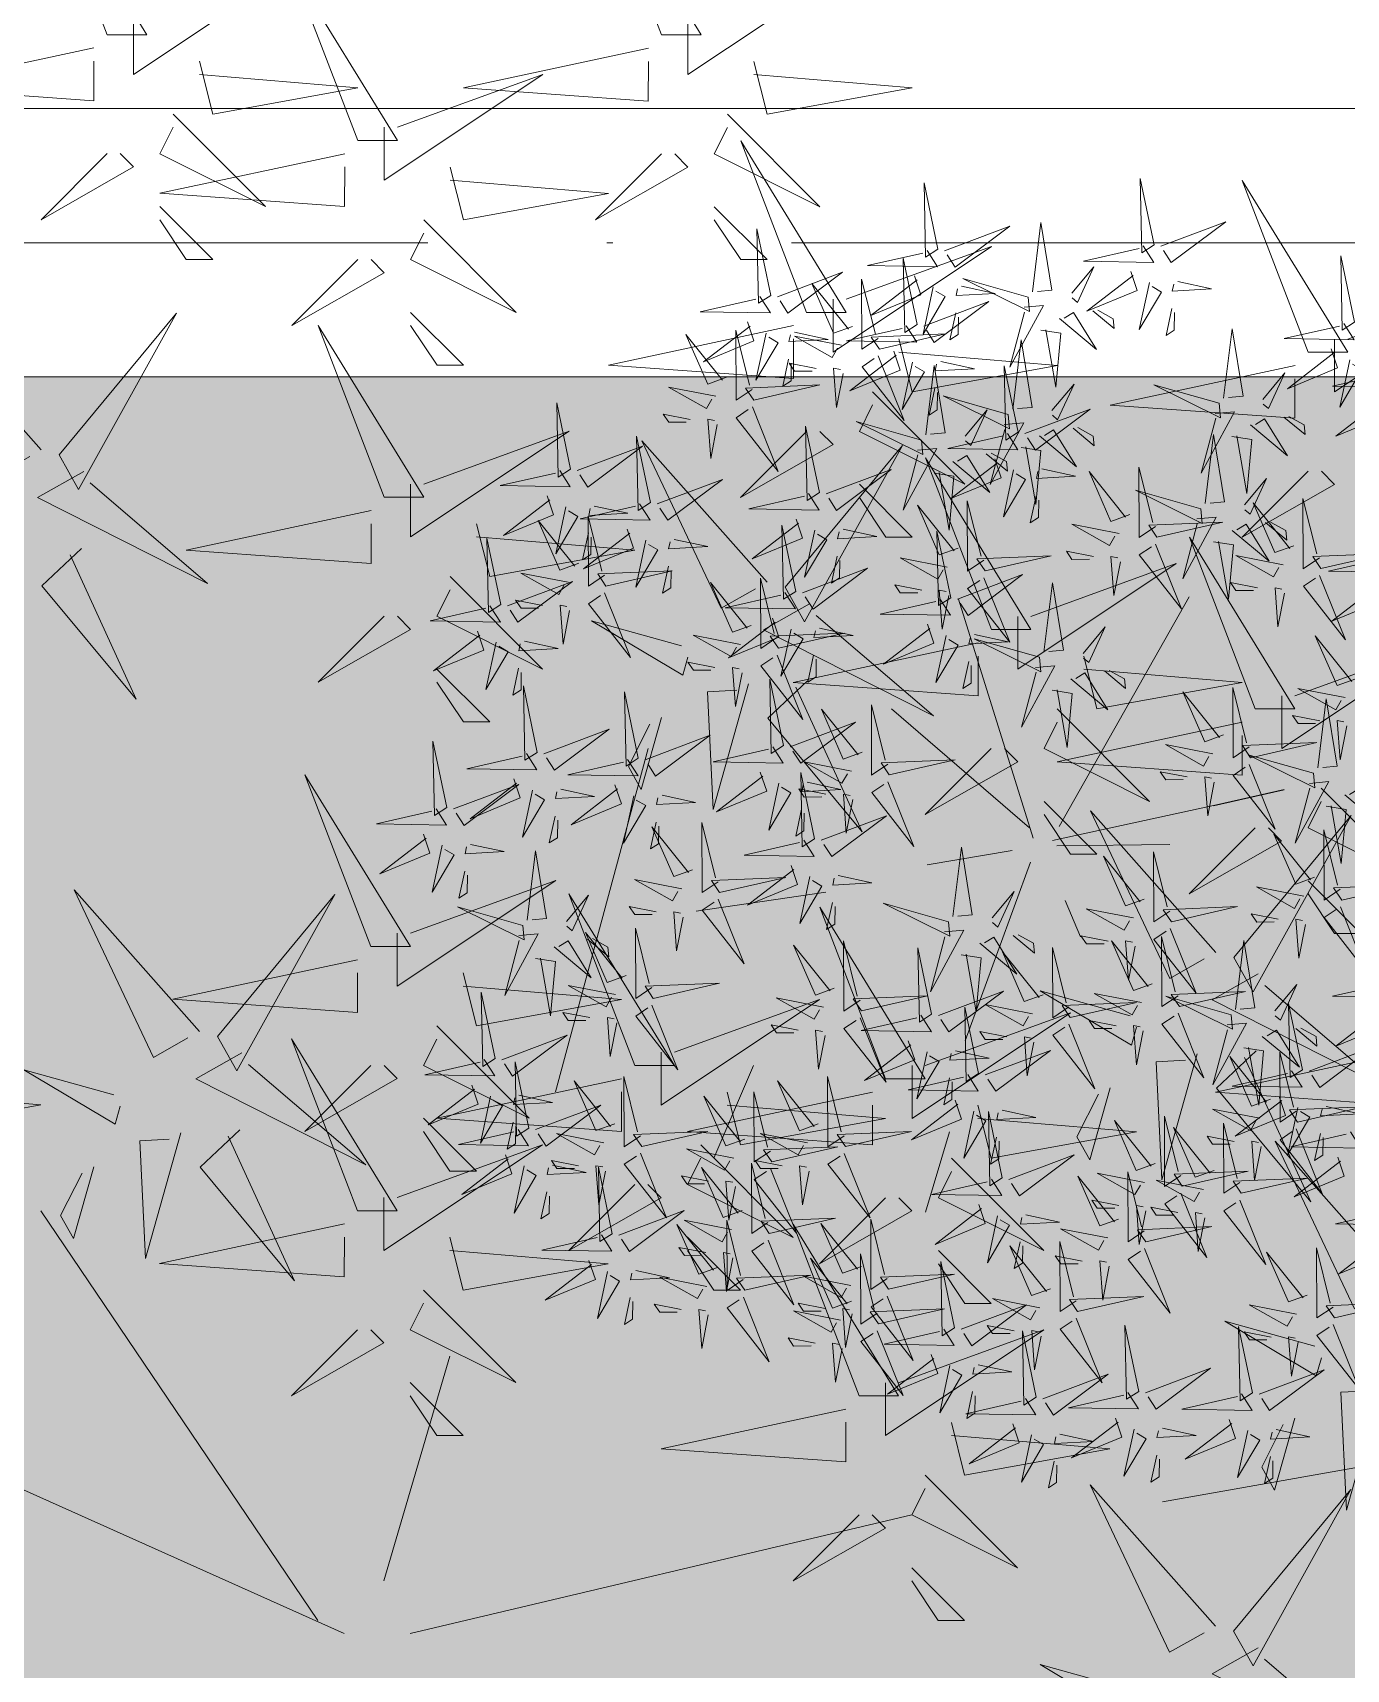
# Model space of a CAD drawing. Header units: millimetres. Extents: x 56222 to 120458, y -162468 to -121287.
# Drawn here: x 115777.86 to 115799.9, y -158120.82 to -158093.36 of the extents above; entities that cross this region are included whole.
import ezdxf

# ---------------------------------------------------------------- set-up
doc = ezdxf.new("R2010")
doc.units = ezdxf.units.MM
doc.header["$MEASUREMENT"] = 0
doc.linetypes.add('ACAD_ISO04W100', pattern=[30, 24, -3, 0, -3])
doc.layers.add('GARDEN', color=7, linetype='Continuous')
for name, color, linetype, lineweight in [('GROUND FLOOR', 7, 'Continuous', 9), ('L-shrub', 63, 'Continuous', 5), ('X_GARDEN ( HATCH )', 251, 'Continuous', 9)]:
    doc.layers.add(name, color=color, linetype=linetype, lineweight=lineweight)

# ---------------------------------------------------------------- blocks, each defined once
blk = doc.blocks.new('bamboo')
at = {"color": 32}
blk.add_line((390, 162.3), (546.4, 218.1), dxfattribs=at)
at = {"layer": 'L-shrub', "color": 32}
for p, q in [((43.5, 73), (278.2, 631.2)), ((-12.4, 39.5), (-247.1, 564.2)), ((-23.6, 61.9), (-370, 296.3)), ((32.3, 39.5), (390, 162.3)), ((43.5, 28.4), (300.5, 61.9)), ((-57.1, 6), (-247.1, -49.8)), ((-12.4, -16.3), (-113, -440.5)), ((77, -94.4), (121.7, -172.6)), ((-470.6, -139.1), (-761.2, -217.2)), ((-124.2, -652.6), (-157.7, -842.3))]:
    blk.add_line(p, q, dxfattribs=at)
at = {"layer": 'L-shrub'}
for points in [[(103.7, 1424.7), (54.4, 1572.3), (77.9, 1403.4), (103.7, 1424.7)], [(-387.8, 1356.5), (-437.1, 1504.1), (-413.6, 1335.2), (-387.8, 1356.5)], [(119.4, 1423.2), (261.4, 1496.7), (147.9, 1388.7), (126.6, 1414.5)], [(-372, 1355), (-230.1, 1428.5), (-343.6, 1320.5), (-364.9, 1346.4)], [(-160.7, 1284.9), (-160, 1444.8), (-116.9, 1294.1), (-149.7, 1287.2)], [(581.6, 1302), (532.2, 1449.6), (555.7, 1280.7), (581.6, 1302)], [(79.4, 1419.1), (107.8, 1384.6), (-52.4, 1368.4), (70.8, 1412)], [(-70.9, 1292.4), (-27.7, 1358.5), (-55.4, 1272.9), (-68.6, 1281.5)], [(57.7, 1357.7), (77.5, 1316.1), (-31.5, 1255.3), (64.8, 1349.1)], [(-412.1, 1350.9), (-383.7, 1316.4), (-543.9, 1300.2), (-420.7, 1343.8)], [(-415.1, 1179.2), (-464.4, 1326.8), (-440.9, 1157.9), (-415.1, 1179.2)], [(103.3, 1337.4), (92.8, 1227.4), (133.3, 1318.7), (110.4, 1328.8)], [(167.7, 1347.1), (246.3, 1339.5), (157.6, 1324.2), (159.1, 1340)], [(-740.7, 1205), (-598.8, 1278.5), (-712.2, 1170.5), (-733.6, 1196.4)], [(-433.8, 1289.5), (-414, 1248), (-523, 1187.1), (-426.7, 1280.9)], [(-323.8, 1278.9), (-245.2, 1271.3), (-333.9, 1256.1), (-332.4, 1271.8)], [(-169.3, 1271.7), (-323, 1296.4), (-162.4, 1238.9), (-169.3, 1271.7)], [(161.7, 1284.2), (155.7, 1221.3), (172.9, 1235.5), (168.8, 1275.6)], [(557.2, 1296.4), (585.7, 1261.9), (425.4, 1245.7), (548.6, 1289.3)], [(-561.9, 1157.8), (-603.1, 1137.1), (-666.2, 1244.8), (-570.4, 1150.5)], [(-500.1, 1137.3), (-534, 1108.2), (-553.5, 1268), (-507.4, 1145.8)], [(-399.4, 1177.7), (-257.4, 1251.3), (-370.9, 1143.2), (-392.2, 1169.1)], [(-388.2, 1269.3), (-398.7, 1159.2), (-358.2, 1250.5), (-381.1, 1260.6)], [(-175.7, 1247.6), (-131.9, 1256.8), (-191.9, 1107.3), (-173.4, 1236.6)], [(-92.2, 1230.9), (0.4, 1170.5), (-61.7, 1248.7), (-81.3, 1233.2)], [(-18, 1257.9), (35, 1223.4), (30.4, 1245.3), (-7, 1260.2)], [(303.5, 1094), (304.2, 1253.9), (347.3, 1103.2), (314.4, 1096.3)], [(-329.8, 1216), (-335.8, 1153.1), (-318.6, 1167.3), (-322.7, 1207.4)], [(535.5, 1235), (555.3, 1193.4), (446.4, 1132.5), (542.6, 1226.4)], [(581.2, 1214.7), (570.7, 1104.6), (611.1, 1195.9), (588.3, 1206.1)], [(-439.4, 1173.7), (-411, 1139.2), (-571.2, 1122.9), (-448, 1166.6)], [(-494, 1113.1), (-347.5, 1165.5), (-515.9, 1138.5), (-494, 1113.1)], [(-174.3, 1012.2), (-173.7, 1172.1), (-130.6, 1021.4), (-163.4, 1014.5)], [(-131.4, 1199.8), (-85.3, 1198.1), (-81.9, 1073.4), (-120.4, 1202.1)], [(393.3, 1101.5), (436.5, 1167.6), (408.8, 1082), (395.6, 1090.6)], [(680.1, 1200.9), (708.6, 1166.4), (548.3, 1150.2), (671.5, 1193.8)], [(-802.5, 1139.6), (-782.6, 1098), (-891.6, 1037.1), (-795.3, 1130.9)], [(-692.4, 1128.9), (-613.8, 1121.3), (-702.5, 1106.1), (-701, 1121.8)], [(658.4, 1139.6), (678.2, 1098), (569.2, 1037.1), (665.5, 1130.9)], [(-773.2, 987.3), (-807.1, 958.2), (-826.6, 1118), (-780.4, 995.8)], [(-756.8, 1119.3), (-767.3, 1009.2), (-726.8, 1100.5), (-749.7, 1110.6)], [(-581.3, 1111.7), (-691.5, 1120), (-599.4, 1081.4), (-589.8, 1104.4)], [(-461.1, 1112.3), (-441.3, 1070.7), (-550.3, 1009.8), (-454, 1103.7)], [(-495.2, 1097.3), (-418.8, 957), (-529.1, 1068.2), (-503.7, 1090.1)], [(-415.5, 1092), (-426, 981.9), (-385.5, 1073.2), (-408.4, 1083.4)], [(-365.5, 930.4), (-364.8, 1090.2), (-321.7, 939.6), (-354.5, 932.7)], [(-351.1, 1101.6), (-272.5, 1094), (-361.2, 1078.8), (-359.7, 1094.5)], [(-155.7, 961.1), (-205, 1108.7), (-181.5, 939.8), (-155.7, 961.1)], [(294.9, 1080.8), (141.2, 1105.5), (301.8, 1048), (294.9, 1080.8)], [(-698.4, 1066), (-704.4, 1003.1), (-687.2, 1017.3), (-691.3, 1057.4)], [(-633.3, 1052.3), (-696.3, 1057), (-681.8, 1040.1), (-641.8, 1045)], [(-570.3, 1047.5), (-576.3, 968.8), (-593.4, 1057.2), (-577.6, 1056)], [(-84.5, 1019.7), (-41.3, 1085.8), (-69, 1000.1), (-82.2, 1008.8)], [(288.5, 1056.7), (332.3, 1065.9), (272.3, 916.4), (290.8, 1045.7)], [(372, 1040), (464.6, 979.6), (402.5, 1057.8), (382.9, 1042.3)], [(446.2, 1067), (499.2, 1032.5), (494.6, 1054.4), (457.2, 1069.3)], [(-357.1, 1038.7), (-363.1, 975.8), (-345.9, 990), (-350, 1030.1)], [(-183, 999), (-336.7, 1023.7), (-176.1, 966.2), (-183, 999)], [(-140, 959.5), (2, 1033.1), (-111.5, 925), (-132.8, 950.9)], [(-275.7, 937.9), (-232.5, 1004), (-260.1, 918.3), (-273.4, 927)], [(-189.3, 974.8), (-145.6, 984), (-205.5, 834.6), (-187, 963.9)], [(-31.6, 985.2), (21.3, 950.7), (16.7, 972.5), (-20.7, 987.5)], [(289.9, 848.6), (290.5, 1008.4), (333.6, 857.8), (300.8, 850.9)], [(332.8, 1008.9), (378.9, 1007.2), (382.3, 882.5), (343.8, 1011.2)], [(-854.3, 961.7), (-964.6, 970), (-872.5, 931.4), (-862.8, 954.4)], [(-768.3, 947.3), (-691.9, 807), (-802.2, 918.2), (-776.8, 940.1)], [(-374.1, 917.2), (-527.8, 941.9), (-367.2, 884.4), (-374.1, 917.2)], [(-180, 955.5), (-151.6, 921), (-311.8, 904.8), (-188.6, 948.4)], [(-105.9, 958.2), (-13.2, 897.8), (-75.4, 976), (-94.9, 960.5)], [(-843.4, 897.5), (-849.4, 818.8), (-866.4, 907.2), (-850.7, 906)], [(-592.6, 770.2), (-641.9, 917.8), (-618.4, 748.9), (-592.6, 770.2)], [(-380.5, 893), (-336.7, 902.2), (-396.6, 752.7), (-378.2, 882.1)], [(-222.7, 903.4), (-169.8, 868.9), (-174.4, 890.7), (-211.8, 905.7)], [(-145, 927.1), (-99, 925.4), (-95.6, 800.6), (-134.1, 929.4)], [(182.5, 782.8), (148.6, 753.6), (129.1, 913.5), (175.2, 791.2)], [(379.6, 856.1), (422.9, 922.2), (395.2, 836.5), (381.9, 845.1)], [(-297, 876.4), (-204.4, 816), (-266.5, 894.2), (-286.1, 878.7)], [(-201.7, 894.1), (-181.9, 852.5), (-290.9, 791.6), (-194.6, 885.5)], [(-156.1, 873.8), (-166.6, 763.7), (-126.1, 855), (-149, 865.2)], [(-91.7, 883.5), (-13.1, 875.8), (-101.8, 860.6), (-100.3, 876.4)], [(120.7, 803.3), (79.5, 782.6), (16.5, 890.3), (112.2, 796)], [(564.8, 755.5), (530.9, 726.4), (511.4, 886.2), (557.5, 764)], [(-576.8, 768.6), (-434.9, 842.2), (-548.4, 734.1), (-569.7, 760)], [(-336.2, 845.3), (-290.1, 843.6), (-286.7, 718.8), (-325.2, 847.6)], [(281.2, 835.4), (127.5, 860.1), (288.1, 802.6), (281.2, 835.4)], [(503, 776), (461.8, 755.3), (398.7, 863), (494.5, 768.7)], [(-199.8, 660.1), (-233.7, 630.9), (-253.2, 790.8), (-207, 668.5)], [(-97.7, 820.6), (-103.7, 757.7), (-86.5, 771.9), (-90.6, 811.9)], [(188.6, 758.6), (335.2, 810.9), (166.8, 784), (188.6, 758.6)], [(274.9, 811.2), (318.6, 820.4), (258.7, 670.9), (277.2, 800.3)], [(358.3, 794.5), (451, 734.2), (388.8, 812.4), (369.3, 796.8)], [(432.6, 821.6), (485.5, 787.1), (480.9, 808.9), (443.5, 823.9)], [(-959.1, 700.5), (-817.2, 774), (-930.7, 666), (-952, 691.8)], [(-616.9, 764.6), (-588.5, 730.1), (-748.7, 713.9), (-625.5, 757.5)], [(-261.6, 680.5), (-302.7, 659.9), (-365.8, 767.6), (-270, 673.2)], [(101.4, 757.2), (-8.9, 765.5), (83.2, 726.9), (92.9, 749.9)], [(319.2, 763.5), (365.2, 761.8), (368.6, 637), (330.1, 765.8)], [(570.9, 731.3), (717.4, 783.7), (549, 756.7), (570.9, 731.3)], [(721.1, 778.2), (749.5, 743.7), (589.3, 727.5), (712.5, 771.1)], [(187.4, 742.8), (263.8, 602.4), (153.5, 713.7), (178.9, 735.5)], [(483.6, 729.9), (373.4, 738.2), (465.5, 699.6), (475.2, 722.6)], [(569.7, 715.5), (646.1, 575.2), (535.8, 686.4), (561.2, 708.3)], [(699.3, 716.8), (719.2, 675.2), (610.2, 614.4), (706.4, 708.2)], [(-638.6, 703.2), (-618.8, 661.6), (-727.8, 600.7), (-631.5, 694.6)], [(-593, 682.9), (-603.5, 572.8), (-563, 664.1), (-585.9, 674.3)], [(-528.6, 692.6), (-450, 684.9), (-538.7, 669.7), (-537.2, 685.5)], [(-264.9, 565.6), (-314.3, 713.2), (-290.7, 544.3), (-264.9, 565.6)], [(-193.7, 635.8), (-47.1, 688.2), (-215.5, 661.2), (-193.7, 635.8)], [(49.3, 697.7), (-13.7, 702.5), (0.8, 685.5), (40.8, 690.4)], [(112.3, 693), (106.3, 614.2), (89.3, 702.6), (105, 701.5)], [(-280.9, 634.5), (-391.2, 642.7), (-299.1, 604.1), (-289.4, 627.2)], [(431.6, 670.5), (368.6, 675.2), (383.1, 658.2), (423.1, 663.2)], [(494.6, 665.7), (488.6, 587), (471.6, 675.4), (487.3, 674.2)], [(-910.8, 624.4), (-832.2, 616.8), (-921, 601.5), (-919.5, 617.3)], [(-534.6, 629.7), (-540.6, 566.8), (-523.4, 581), (-527.5, 621)], [(-249.2, 564.1), (-107.3, 637.7), (-220.7, 529.6), (-242.1, 555.5)], [(-194.9, 620.1), (-118.4, 479.7), (-228.8, 591), (-203.4, 612.8)], [(-37.8, 466.8), (-37.2, 626.6), (5.9, 476), (-26.9, 469.1)], [(-333, 575), (-396, 579.7), (-381.4, 562.8), (-341.5, 567.7)], [(-270, 570.3), (-276, 491.5), (-293, 579.9), (-277.2, 578.7)], [(680.5, 489.6), (639.3, 469), (576.2, 576.7), (672, 482.3)], [(-712.1, 448.7), (-753.3, 428.1), (-816.4, 535.7), (-720.6, 441.4)], [(-289.2, 560), (-260.8, 525.6), (-421, 509.3), (-297.8, 552.9)], [(52, 474.3), (95.2, 540.4), (67.5, 454.7), (54.3, 463.3)], [(-200.9, 488), (-122.3, 480.4), (-211, 465.2), (-209.5, 480.9)], [(-46.5, 453.6), (-200.1, 478.3), (-39.6, 420.8), (-46.5, 453.6)], [(661.1, 443.6), (550.9, 451.8), (643, 413.2), (652.6, 436.3)], [(-206.9, 425.1), (-212.9, 362.2), (-195.7, 376.4), (-199.8, 416.5)], [(-52.8, 429.4), (-9, 438.6), (-69, 289.1), (-50.5, 418.5)], [(30.7, 412.7), (123.3, 352.4), (61.2, 430.6), (41.6, 415)], [(104.9, 439.8), (157.9, 405.3), (153.3, 427.1), (115.9, 442.1)], [(455.6, 305.5), (421.7, 276.4), (402.2, 436.3), (448.3, 314)], [(617.5, 275.9), (618.2, 435.7), (661.3, 285.1), (628.5, 278.2)], [(-731.5, 402.7), (-841.7, 410.9), (-749.6, 372.3), (-739.9, 395.4)], [(-8.5, 381.7), (37.5, 380), (40.9, 255.2), (2.4, 384)], [(393.8, 326), (352.6, 305.3), (289.5, 413), (385.3, 318.7)], [(609.1, 384.1), (546.1, 388.8), (560.6, 371.9), (600.6, 376.8)], [(672.1, 379.4), (666.1, 300.6), (649, 389), (664.8, 387.8)], [(-783.5, 343.2), (-846.5, 347.9), (-832, 331), (-792, 335.9)], [(-720.5, 338.5), (-726.5, 259.7), (-743.5, 348.1), (-727.8, 346.9)], [(-606.2, 183.8), (-655.6, 331.4), (-632, 162.5), (-606.2, 183.8)], [(461.7, 281.3), (608.2, 333.7), (439.8, 306.7), (461.7, 281.3)], [(-425.4, 189.6), (-466.6, 169), (-529.7, 276.7), (-433.9, 182.4)], [(-363.6, 169.2), (-397.5, 140), (-417, 299.9), (-370.9, 177.6)], [(374.4, 279.9), (264.1, 288.2), (356.3, 249.6), (365.9, 272.6)], [(460.4, 265.6), (536.9, 125.2), (426.5, 236.4), (452, 258.3)], [(608.9, 262.7), (455.2, 287.4), (615.8, 229.9), (608.9, 262.7)], [(-590.5, 182.3), (-448.6, 255.9), (-562, 147.8), (-583.4, 173.7)], [(602.5, 238.5), (646.3, 247.7), (586.3, 98.2), (604.8, 227.6)], [(686, 221.8), (778.6, 161.5), (716.5, 239.7), (696.9, 224.1)], [(-357.5, 145), (-210.9, 197.3), (-379.3, 170.3), (-357.5, 145)], [(322.4, 220.5), (259.3, 225.2), (273.9, 208.3), (313.9, 213.2)], [(385.4, 215.7), (379.4, 137), (362.3, 225.4), (378.1, 224.2)], [(646.8, 190.8), (692.9, 189.1), (696.3, 64.3), (657.8, 193.1)], [(-630.5, 178.2), (-602.1, 143.7), (-762.3, 127.5), (-639.2, 171.1)], [(-444.7, 143.6), (-555, 151.8), (-462.9, 113.3), (-453.2, 136.3)], [(-510.6, -20.7), (-560, 126.9), (-536.5, -42), (-510.6, -20.7)], [(639.5, 26), (598.3, 5.3), (535.3, 113), (631, 18.7)], [(701.3, 5.5), (667.4, -23.6), (647.9, 136.3), (694, 14)], [(-606.6, 96.6), (-617.1, -13.5), (-576.7, 77.8), (-599.5, 88)], [(-496.8, 84.1), (-559.8, 88.8), (-545.3, 71.9), (-505.3, 76.8)], [(-542.2, 106.2), (-463.6, 98.6), (-552.3, 83.4), (-550.8, 99.1)], [(-548.2, 43.3), (-554.2, -19.6), (-537, -5.4), (-541.1, 34.7)], [(-494.9, -22.2), (-353, 51.3), (-466.5, -56.7), (-487.8, -30.9)], [(319, -89.9), (285.1, -119.1), (265.6, 40.8), (311.8, -81.4)], [(257.2, -69.4), (216.1, -90.1), (153, 17.6), (248.8, -76.7)], [(707.4, -18.7), (854, 33.7), (685.6, 6.7), (707.4, -18.7)], [(-535, -26.3), (-506.5, -60.8), (-666.8, -77), (-543.6, -33.4)], [(-174.3, -160.5), (-173.7, -0.6), (-130.6, -151.3), (-163.4, -158.2)], [(620.2, -20.1), (509.9, -11.8), (602, -50.4), (611.7, -27.3)], [(706.2, -34.4), (782.6, -174.8), (672.3, -63.6), (697.7, -41.7)], [(325.1, -114.1), (471.7, -61.8), (303.3, -88.7), (325.1, -114.1)], [(568.1, -79.5), (505.1, -74.8), (519.6, -91.7), (559.6, -86.8)], [(631.1, -84.2), (625.1, -163), (608.1, -74.6), (623.8, -75.8)], [(-556.7, -87.7), (-536.9, -129.3), (-645.8, -190.1), (-549.6, -96.3)], [(-511, -108), (-521.6, -218), (-481.1, -126.7), (-503.9, -116.6)], [(-446.7, -98.3), (-368, -105.9), (-456.8, -121.2), (-455.3, -105.4)], [(-84.5, -153), (-41.3, -86.9), (-69, -172.5), (-82.2, -163.9)], [(237.9, -115.5), (127.6, -107.2), (219.7, -145.8), (229.4, -122.8)], [(-712.5, -168.7), (-565.9, -116.3), (-734.3, -143.3), (-712.5, -168.7)], [(323.9, -129.9), (400.4, -270.3), (290, -159), (315.4, -137.2)], [(360, -280.8), (326.1, -310), (306.6, -150.1), (352.7, -272.3)], [(494.6, -296.8), (495.3, -137), (538.4, -287.6), (505.6, -294.5)], [(-452.7, -161.2), (-458.7, -224.1), (-441.4, -209.9), (-445.5, -169.8)], [(-31.6, -187.5), (21.3, -222), (16.7, -200.1), (-20.7, -185.2)], [(185.8, -175), (122.8, -170.2), (137.4, -187.2), (177.4, -182.3)], [(298.2, -260.3), (257, -281), (193.9, -173.3), (289.7, -267.6)], [(248.8, -179.7), (242.8, -258.4), (225.8, -170), (241.6, -171.2)], [(-189.3, -197.8), (-145.6, -188.6), (-205.5, -338.1), (-187, -208.8)], [(-105.9, -214.5), (-13.2, -274.9), (-75.4, -196.7), (-94.9, -212.2)], [(114.3, -335.4), (80.4, -364.5), (60.9, -204.6), (107, -326.9)], [(584.4, -289.3), (627.6, -223.2), (600, -308.9), (586.7, -300.3)], [(843.9, -189.9), (872.4, -224.4), (712.1, -240.6), (835.3, -197)], [(-363.6, -376.3), (-397.5, -405.4), (-417, -245.5), (-370.9, -367.8)], [(-196.6, -388.9), (-246, -241.3), (-222.5, -410.2), (-196.6, -388.9)], [(-145, -245.6), (-99, -247.3), (-95.6, -372), (-134.1, -243.3)], [(52.5, -314.9), (11.3, -335.6), (-51.8, -227.9), (44, -322.2)], [(366.1, -305), (512.7, -252.7), (344.3, -279.6), (366.1, -305)], [(822.2, -251.3), (842, -292.9), (733.1, -353.8), (829.3, -259.9)], [(-425.4, -355.8), (-466.6, -376.5), (-529.7, -268.8), (-433.9, -363.1)], [(278.8, -306.4), (168.6, -298.1), (260.7, -336.7), (270.4, -313.7)], [(486, -310), (332.3, -285.3), (492.9, -342.8), (486, -310)], [(663.5, -416.2), (614.1, -268.5), (637.6, -437.5), (663.5, -416.2)], [(-180.9, -390.4), (-39, -316.9), (-152.5, -424.9), (-173.8, -399)], [(120.3, -359.6), (266.9, -307.2), (98.5, -334.2), (120.3, -359.6)], [(479.7, -334.2), (523.4, -325), (463.5, -474.5), (482, -345.1)], [(563.1, -350.9), (655.8, -411.2), (593.6, -333), (574, -348.6)], [(637.4, -323.8), (690.3, -358.3), (685.7, -336.5), (648.3, -321.5)], [(-357.5, -400.5), (-210.9, -348.1), (-379.3, -375.1), (-357.5, -400.5)], [(-73.8, -511.6), (-123.1, -364), (-99.6, -532.9), (-73.8, -511.6)], [(33.1, -361), (-77.2, -352.7), (14.9, -391.3), (24.6, -368.2)], [(119.1, -375.3), (195.6, -515.7), (85.2, -404.5), (110.7, -382.6)], [(226.8, -365.9), (163.8, -361.1), (178.3, -378.1), (218.3, -373.2)], [(679.2, -417.7), (821.1, -344.1), (707.7, -452.2), (686.3, -426.3)], [(-444.7, -401.9), (-555, -393.6), (-462.9, -432.2), (-453.2, -409.1)], [(-221, -394.5), (-192.5, -429), (-352.8, -445.2), (-229.6, -401.6)], [(598.6, -492.1), (557.4, -512.8), (494.3, -405.1), (590.1, -499.4)], [(524, -381.9), (570, -383.6), (573.4, -508.4), (534.9, -379.6)], [(660.4, -512.6), (626.5, -541.8), (607, -381.9), (653.1, -504.2)], [(-19, -420.4), (-82, -415.7), (-67.4, -432.6), (-27.4, -427.7)], [(-58, -513.1), (83.9, -439.6), (-29.6, -547.6), (-50.9, -521.7)], [(44, -425.1), (38, -503.9), (21, -415.5), (36.8, -416.7)], [(639.2, -421.7), (667.6, -456.2), (507.4, -472.5), (630.5, -428.8)], [(-132.6, -466.5), (-54, -474.1), (-142.8, -489.3), (-141.3, -473.6)], [(617.4, -483.1), (637.2, -524.7), (528.3, -585.6), (624.5, -491.7)], [(666.4, -536.8), (813, -484.5), (644.6, -511.4), (666.4, -536.8)], [(663.1, -503.4), (652.6, -613.5), (693, -522.2), (670.2, -512)], [(727.5, -493.8), (806.1, -501.4), (717.4, -516.6), (718.9, -500.9)], [(-138.6, -529.4), (-144.7, -592.3), (-127.4, -578.1), (-131.5, -538)], [(414.6, -689.9), (380.7, -719), (361.2, -559.2), (407.3, -681.4)], [(579.2, -538.2), (468.9, -529.9), (561.1, -568.5), (570.7, -545.5)], [(551.1, -689.9), (517.2, -719), (497.7, -559.2), (543.9, -681.4)], [(665.2, -552.6), (741.7, -693), (631.3, -581.7), (656.8, -559.9)], [(789.3, -544.5), (817.8, -578.9), (657.5, -595.2), (780.7, -551.6)], [(721.5, -556.7), (715.5, -619.6), (732.7, -605.4), (728.6, -565.3)], [(-74.2, -598.9), (-84.7, -708.9), (-44.2, -617.6), (-67, -607.5)], [(-9.8, -589.2), (68.8, -596.8), (-19.9, -612), (-18.4, -596.3)], [(352.8, -669.4), (311.6, -690.1), (248.5, -582.4), (344.3, -676.7)], [(527.1, -597.7), (464.1, -593), (478.7, -609.9), (518.7, -605)], [(590.2, -602.4), (584.1, -681.2), (567.1, -592.8), (582.9, -593.9)], [(767.6, -605.8), (787.4, -647.4), (678.5, -708.3), (774.7, -614.5)], [(-15.8, -652.1), (-21.8, -715), (-4.6, -700.8), (-8.7, -660.7)], [(420.7, -714.1), (567.3, -661.7), (398.9, -688.7), (420.7, -714.1)], [(557.2, -714.1), (703.8, -661.7), (535.4, -688.7), (557.2, -714.1)], [(333.5, -715.5), (223.2, -707.2), (315.3, -745.8), (325, -722.8)], [(346.4, -826.2), (312.4, -855.4), (293, -695.5), (339.1, -817.8)], [(470, -715.5), (359.7, -707.2), (451.8, -745.8), (461.5, -722.8)], [(912.2, -708.1), (940.6, -742.6), (780.4, -758.8), (903.6, -715.2)], [(284.5, -805.8), (243.4, -826.4), (180.3, -718.7), (276.1, -813.1)], [(419.5, -729.9), (495.9, -870.2), (385.6, -759), (411, -737.1)], [(556, -729.9), (632.4, -870.2), (522.1, -759), (547.5, -737.1)], [(281.4, -774.9), (218.4, -770.2), (232.9, -787.1), (272.9, -782.2)], [(344.4, -779.7), (338.4, -858.4), (321.4, -770), (337.1, -771.2)], [(417.9, -774.9), (354.9, -770.2), (369.5, -787.1), (409.4, -782.2)], [(480.9, -779.7), (474.9, -858.4), (457.9, -770), (473.7, -771.2)], [(890.5, -769.5), (910.3, -811.1), (801.3, -871.9), (897.6, -778.1)], [(352.4, -850.5), (499, -798.1), (330.6, -825.1), (352.4, -850.5)]]:
    blk.add_lwpolyline(points, dxfattribs=at)
at = {"layer": 'L-shrub', "color": 78}
for points in [[(-756.4, 1206.5), (-805.8, 1354.1), (-782.2, 1185.2), (-756.4, 1206.5)], [(-780.7, 1200.9), (-752.3, 1166.4), (-912.5, 1150.2), (-789.3, 1193.8)], [(-835, 1007.8), (-876.2, 987.1), (-939.2, 1094.8), (-843.4, 1000.5)], [(-767.1, 963.1), (-620.5, 1015.5), (-788.9, 988.5), (-767.1, 963.1)], [(-1166, 756.5), (-1215.3, 904.1), (-1191.8, 735.2), (-1166, 756.5)], [(-906.4, 902.3), (-969.4, 907), (-954.8, 890.1), (-914.9, 895)], [(-1150.2, 755), (-1008.3, 828.6), (-1121.8, 720.5), (-1143.1, 746.4)], [(-974.8, 702), (-1024.2, 849.6), (-1000.7, 680.7), (-974.8, 702)], [(-1190.3, 750.9), (-1161.9, 716.5), (-1322.1, 700.2), (-1198.9, 743.8)], [(-1212, 689.6), (-1192.2, 648), (-1301.2, 587.1), (-1204.9, 680.9)], [(-999.2, 696.4), (-970.7, 661.9), (-1131, 645.7), (-1007.8, 689.3)], [(-1102, 678.9), (-1023.4, 671.3), (-1112.1, 656.1), (-1110.6, 671.8)], [(-619.9, 538.4), (-669.2, 686), (-645.7, 517), (-619.9, 538.4)], [(-1166.4, 669.3), (-1176.9, 559.2), (-1136.4, 650.5), (-1159.3, 660.7)], [(-1059.9, 523.7), (-1093.8, 494.6), (-1113.3, 654.4), (-1067.1, 532.2)], [(-1121.7, 544.2), (-1162.9, 523.5), (-1225.9, 631.2), (-1130.2, 536.9)], [(-1108, 616), (-1114, 553.1), (-1096.8, 567.3), (-1100.9, 607.4)], [(-1020.9, 635), (-1001.1, 593.4), (-1110, 532.6), (-1013.8, 626.4)], [(-975.2, 614.7), (-985.8, 504.7), (-945.3, 596), (-968.1, 606.1)], [(-604.1, 536.8), (-462.2, 610.4), (-575.7, 502.3), (-597, 528.2)], [(-1288.8, 429.3), (-1338.2, 576.9), (-1314.7, 408), (-1288.8, 429.3)], [(-1053.8, 499.5), (-907.2, 551.9), (-1075.6, 524.9), (-1053.8, 499.5)], [(-916.9, 561.5), (-922.9, 498.6), (-905.6, 512.8), (-909.7, 552.9)], [(-644.2, 532.8), (-615.8, 498.3), (-776, 482), (-652.8, 525.7)], [(-650.3, 428.2), (-684.2, 399.1), (-703.7, 559), (-657.6, 436.7)], [(-1273.1, 427.7), (-1131.2, 501.3), (-1244.7, 393.3), (-1266, 419.1)], [(-1141, 498.1), (-1251.3, 506.4), (-1159.2, 467.8), (-1149.5, 490.8)], [(-311, 498.7), (-291.1, 457.1), (-400.1, 396.2), (-303.9, 490)], [(-1055, 483.7), (-978.6, 343.4), (-1088.9, 454.6), (-1063.5, 476.4)], [(-665.9, 471.4), (-646.1, 429.8), (-755.1, 368.9), (-658.8, 462.8)], [(-644.2, 404), (-497.6, 456.4), (-666, 429.4), (-644.2, 404)], [(-620.3, 451.1), (-630.8, 341), (-590.3, 432.3), (-613.2, 442.5)], [(-555.9, 460.7), (-477.3, 453.1), (-566, 437.9), (-564.5, 453.6)], [(-265.3, 478.4), (-275.8, 368.3), (-235.4, 459.6), (-258.2, 469.8)], [(-1313.2, 423.7), (-1284.7, 389.2), (-1445, 373), (-1321.8, 416.6)], [(-1193.1, 438.6), (-1256.1, 443.4), (-1241.5, 426.4), (-1201.6, 431.4)], [(-1130.1, 433.9), (-1136.1, 355.2), (-1153.1, 443.6), (-1137.4, 442.4)], [(-645.4, 388.3), (-569, 247.9), (-679.3, 359.1), (-653.9, 381)], [(-561.9, 397.8), (-567.9, 334.9), (-550.7, 349.1), (-554.8, 389.2)], [(-1334.9, 362.3), (-1315.1, 320.7), (-1424, 259.8), (-1327.8, 353.7)], [(-1289.2, 342), (-1299.8, 231.9), (-1259.3, 323.3), (-1282.1, 333.4)], [(-1224.9, 351.7), (-1146.2, 344), (-1235, 328.8), (-1233.5, 344.6)], [(-1230.9, 288.8), (-1236.9, 225.9), (-1219.6, 240.1), (-1223.8, 280.1)], [(-933.9, 115.6), (-983.2, 263.3), (-959.7, 94.3), (-933.9, 115.6)], [(-1166, 102), (-1215.3, 249.6), (-1191.8, 80.7), (-1166, 102)], [(-1150.2, 100.5), (-1008.3, 174), (-1121.8, 66), (-1143.1, 91.9)], [(-918.2, 114.1), (-776.2, 187.7), (-889.7, 79.6), (-911, 105.5)], [(-652.3, 116.9), (-632.5, 75.3), (-741.4, 14.4), (-645.2, 108.2)], [(-358.7, 129.2), (-282.3, -11.2), (-392.6, 100.1), (-367.2, 121.9)], [(-1357.1, -48), (-1406.5, 99.6), (-1382.9, -69.3), (-1357.1, -48)], [(-1190.3, 96.4), (-1161.9, 61.9), (-1322.1, 45.7), (-1198.9, 89.3)], [(-958.2, 110.1), (-929.8, 75.6), (-1090, 59.3), (-966.8, 103)], [(-433.8, 79.4), (-439.8, 0.6), (-456.8, 89), (-441.1, 87.9)], [(-979.9, 48.7), (-960.1, 7.1), (-1069.1, -53.8), (-972.8, 40.1)], [(-869.9, 38), (-791.3, 30.4), (-880, 15.2), (-878.5, 30.9)], [(-1341.4, -49.5), (-1199.5, 24), (-1312.9, -84), (-1334.3, -58.1)], [(-1212, 35.1), (-1192.2, -6.5), (-1301.2, -67.4), (-1204.9, 26.4)], [(-1166.4, 14.8), (-1176.9, -95.3), (-1136.4, -4), (-1159.3, 6.1)], [(-1102, 24.4), (-1023.4, 16.8), (-1112.1, 1.6), (-1110.6, 17.3)], [(-934.3, 28.4), (-944.8, -81.7), (-904.3, 9.6), (-927.2, 19.8)], [(-780.4, -124), (-821.5, -144.7), (-884.6, -37), (-788.8, -131.3)], [(-875.9, -24.9), (-881.9, -87.8), (-864.7, -73.6), (-868.8, -33.5)], [(-718.6, -144.5), (-752.5, -173.6), (-772, -13.7), (-725.8, -136)], [(-1381.4, -53.6), (-1353, -88.1), (-1513.2, -104.3), (-1390.1, -60.7)], [(-1108, -38.5), (-1114, -101.4), (-1096.8, -87.2), (-1100.9, -47.1)], [(-1403.2, -114.9), (-1383.3, -156.5), (-1492.3, -217.4), (-1396.1, -123.6)], [(-1357.5, -135.2), (-1368, -245.3), (-1327.6, -154), (-1350.4, -143.9)], [(-1293.1, -125.6), (-1214.5, -133.2), (-1303.2, -148.4), (-1301.7, -132.7)], [(-1143.7, -283.2), (-1143, -123.3), (-1099.9, -274), (-1132.7, -280.9)], [(-183, -173.7), (-336.7, -149), (-176.1, -206.5), (-183, -173.7)], [(-799.7, -170.1), (-910, -161.8), (-817.9, -200.4), (-808.2, -177.3)], [(-713.7, -184.4), (-637.3, -324.8), (-747.6, -213.6), (-722.2, -191.7)], [(-1299.1, -188.5), (-1305.1, -251.4), (-1287.9, -237.2), (-1292, -197.1)], [(-1053.9, -275.7), (-1010.7, -209.6), (-1038.4, -295.3), (-1051.6, -286.6)], [(-851.8, -229.5), (-914.8, -224.8), (-900.2, -241.7), (-860.3, -236.8)], [(-788.8, -234.2), (-794.8, -313), (-811.8, -224.6), (-796, -225.8)], [(-1152.3, -296.4), (-1306, -271.7), (-1145.4, -329.2), (-1152.3, -296.4)], [(-903.2, -383.1), (-944.4, -403.7), (-1007.5, -296), (-911.7, -390.3)], [(-841.4, -403.5), (-875.3, -432.7), (-894.8, -272.8), (-848.7, -395.1)], [(-1158.7, -320.6), (-1114.9, -311.4), (-1174.8, -460.8), (-1156.4, -331.5)], [(-1075.2, -337.2), (-982.6, -397.6), (-1044.7, -319.4), (-1064.3, -334.9)], [(-1000.9, -310.2), (-948, -344.7), (-952.6, -322.9), (-990, -307.9)], [(364.9, -320.8), (441.3, -461.2), (331, -349.9), (356.4, -328.1)], [(-1114.4, -368.3), (-1068.3, -370), (-1064.9, -494.8), (-1103.4, -366)], [(-835.4, -427.8), (-688.8, -375.4), (-857.2, -402.4), (-835.4, -427.8)], [(289.8, -370.6), (283.8, -449.3), (266.8, -360.9), (282.5, -362.1)], [(-922.6, -429.1), (-1032.9, -420.9), (-940.7, -459.5), (-931.1, -436.4)], [(-836.6, -443.5), (-760.1, -583.9), (-870.5, -472.6), (-845, -450.8)], [(-358.7, -416.2), (-282.3, -556.6), (-392.6, -445.4), (-367.2, -423.5)], [(-1179.6, -607.1), (-1229, -459.4), (-1205.5, -628.4), (-1179.6, -607.1)], [(-974.6, -488.6), (-1037.7, -483.9), (-1023.1, -500.8), (-983.1, -495.9)], [(-911.6, -493.3), (-917.6, -572.1), (-934.7, -483.7), (-918.9, -484.8)], [(-496.8, -461.3), (-559.8, -456.6), (-545.3, -473.5), (-505.3, -468.6)], [(-433.8, -466), (-439.8, -544.8), (-456.8, -456.4), (-441.1, -457.6)], [(-242.7, -455.8), (-222.9, -497.4), (-331.8, -558.3), (-235.6, -464.5)], [(-197, -476.1), (-207.5, -586.2), (-167.1, -494.9), (-189.9, -484.8)], [(-98.1, -517.2), (-69.7, -551.7), (-229.9, -567.9), (-106.7, -524.3)], [(-1163.9, -608.6), (-1022, -535), (-1135.5, -643.1), (-1156.8, -617.2)], [(-363.6, -689.9), (-397.5, -719), (-417, -559.2), (-370.9, -681.4)], [(-425.4, -669.4), (-466.6, -690.1), (-529.7, -582.4), (-433.9, -676.7)], [(-119.8, -578.6), (-100, -620.2), (-209, -681), (-112.7, -587.2)], [(8.2, -743.4), (-41.2, -595.8), (-17.7, -764.7), (8.2, -743.4)], [(489.3, -669.4), (448.2, -690.1), (385.1, -582.4), (480.9, -676.7)], [(-1204, -612.6), (-1175.5, -647.1), (-1335.8, -663.4), (-1212.6, -619.7)], [(-1084.1, -757), (-1133.4, -609.4), (-1109.9, -778.4), (-1084.1, -757)], [(-889.6, -724), (-930.8, -744.6), (-993.8, -636.9), (-898.1, -731.2)], [(-827.8, -744.4), (-861.7, -773.6), (-881.2, -613.7), (-835.1, -736)], [(-589.2, -724), (-630.4, -744.6), (-693.5, -636.9), (-597.7, -731.2)], [(-527.4, -744.4), (-561.3, -773.6), (-580.8, -613.7), (-534.7, -736)], [(-1225.7, -674), (-1205.9, -715.6), (-1314.8, -776.5), (-1218.6, -682.6)], [(-357.5, -714.1), (-210.9, -661.7), (-379.3, -688.7), (-357.5, -714.1)], [(23.9, -744.9), (165.8, -671.4), (52.3, -779.4), (31, -753.6)], [(-1180, -694.3), (-1190.5, -804.4), (-1150.1, -713.1), (-1172.9, -702.9)], [(-1115.6, -684.7), (-1037, -692.3), (-1125.7, -707.5), (-1124.2, -691.8)], [(-1068.3, -758.6), (-926.4, -685), (-1039.9, -793.1), (-1061.2, -767.2)], [(-444.7, -715.5), (-555, -707.2), (-462.9, -745.8), (-453.2, -722.8)], [(-1121.6, -747.6), (-1127.7, -810.5), (-1110.4, -796.3), (-1114.5, -756.2)], [(-821.7, -768.6), (-675.1, -716.3), (-843.5, -743.3), (-821.7, -768.6)], [(-521.3, -768.6), (-374.8, -716.3), (-543.2, -743.3), (-521.3, -768.6)], [(-358.7, -729.9), (-282.3, -870.2), (-392.6, -759), (-367.2, -737.1)], [(-16.2, -749), (12.3, -783.5), (-148, -799.7), (-24.8, -756.1)], [(-1108.4, -762.6), (-1079.9, -797.1), (-1240.2, -813.4), (-1117, -769.7)], [(-908.9, -770), (-1019.2, -761.8), (-927.1, -800.3), (-917.4, -777.3)], [(-822.9, -784.4), (-746.5, -924.8), (-856.8, -813.5), (-831.4, -791.7)], [(-608.6, -770), (-718.8, -761.8), (-626.7, -800.3), (-617.1, -777.3)], [(-513.8, -908.1), (-547.7, -937.2), (-567.2, -777.3), (-521, -899.6)], [(-496.8, -774.9), (-559.8, -770.2), (-545.3, -787.1), (-505.3, -782.2)], [(-522.5, -784.4), (-446.1, -924.8), (-556.4, -813.5), (-531, -791.7)], [(-433.8, -779.7), (-439.8, -858.4), (-456.8, -770), (-441.1, -771.2)], [(-1130.1, -824), (-1110.3, -865.6), (-1219.3, -926.5), (-1123, -832.6)], [(-961, -829.5), (-1024, -824.8), (-1009.5, -841.7), (-969.5, -836.8)], [(-898, -834.2), (-904, -913), (-921, -824.6), (-905.3, -825.7)], [(-660.6, -829.5), (-723.6, -824.8), (-709.1, -841.7), (-669.1, -836.8)], [(-575.6, -887.6), (-616.8, -908.3), (-679.8, -800.6), (-584, -894.9)], [(-597.6, -834.2), (-603.6, -913), (-620.7, -824.6), (-604.9, -825.7)], [(-37.9, -810.4), (-18.1, -852), (-127, -912.8), (-30.8, -819)], [(72.2, -821), (150.8, -828.6), (62, -843.8), (63.5, -828.1)], [(796.9, -949), (763, -978.1), (743.5, -818.2), (789.6, -940.5)], [(-1084.5, -844.3), (-1095, -954.4), (-1054.5, -863.1), (-1077.3, -852.9)], [(-1020.1, -834.7), (-941.4, -842.3), (-1030.2, -857.5), (-1028.7, -841.8)], [(-865.6, -975.2), (-915, -827.6), (-891.5, -996.5), (-865.6, -975.2)], [(7.8, -830.7), (-2.8, -940.7), (37.7, -849.4), (14.9, -839.3)], [(265.2, -851.8), (154.9, -843.6), (247, -882.2), (256.7, -859.1)], [(735.1, -928.5), (693.9, -949.2), (630.8, -841.5), (726.6, -935.8)], [(-1026.1, -897.6), (-1032.1, -960.5), (-1014.9, -946.3), (-1019, -906.2)], [(-507.7, -932.3), (-361.1, -879.9), (-529.5, -906.9), (-507.7, -932.3)], [(-288.9, -983), (-330, -1003.7), (-393.1, -896), (-297.3, -990.3)], [(-227.1, -1003.5), (-261, -1032.7), (-280.5, -872.8), (-234.3, -995)], [(148, -983), (106.8, -1003.7), (43.8, -896), (139.5, -990.3)], [(66.1, -883.9), (60.1, -946.8), (77.4, -932.6), (73.3, -892.5)], [(209.8, -1003.5), (175.9, -1032.7), (156.4, -872.8), (202.6, -995)], [(351.2, -866.2), (427.7, -1006.6), (317.3, -895.4), (342.8, -873.5)], [(-849.9, -976.7), (-708, -903.2), (-821.4, -1011.2), (-842.8, -985.4)], [(-616.5, -1023.9), (-657.7, -1044.6), (-720.8, -936.9), (-625, -1031.2)], [(-594.9, -933.7), (-705.2, -925.4), (-613.1, -964), (-603.4, -940.9)], [(-554.7, -1044.4), (-588.6, -1073.6), (-608.1, -913.7), (-562, -1036)], [(213.1, -911.3), (150.1, -906.6), (164.7, -923.5), (204.7, -918.6)], [(276.1, -916), (270.1, -994.8), (253.1, -906.4), (268.9, -907.6)], [(803, -973.2), (949.5, -920.8), (781.1, -947.8), (803, -973.2)], [(-508.9, -948), (-432.5, -1088.4), (-542.8, -977.2), (-517.4, -955.3)], [(-240.7, -1085.3), (-274.6, -1114.5), (-294.1, -954.6), (-248, -1076.9)], [(-221, -1027.7), (-74.4, -975.4), (-242.8, -1002.3), (-221, -1027.7)], [(-60.1, -1097.9), (-109.5, -950.3), (-85.9, -1119.2), (-60.1, -1097.9)], [(215.9, -1027.7), (362.5, -975.4), (194.1, -1002.3), (215.9, -1027.7)], [(715.7, -974.6), (605.5, -966.3), (697.6, -1004.9), (707.3, -981.8)], [(-889.9, -980.8), (-861.5, -1015.3), (-1021.7, -1031.5), (-898.6, -987.9)], [(-647, -993.1), (-710, -988.4), (-695.4, -1005.3), (-655.5, -1000.4)], [(-584, -997.8), (-590, -1076.6), (-607, -988.2), (-591.3, -989.4)], [(-302.5, -1064.9), (-343.7, -1085.5), (-406.8, -977.8), (-311, -1072.1)], [(801.8, -988.9), (878.2, -1129.3), (767.9, -1018.1), (793.3, -996.2)], [(-911.7, -1042.2), (-891.9, -1083.8), (-1000.8, -1144.6), (-904.6, -1050.8)], [(-548.6, -1068.6), (-402.1, -1016.3), (-570.5, -1043.2), (-548.6, -1068.6)], [(-308.2, -1029.1), (-418.5, -1020.8), (-326.4, -1059.4), (-316.7, -1036.4)], [(-222.2, -1043.5), (-145.8, -1183.9), (-256.1, -1072.6), (-230.7, -1050.8)], [(-44.4, -1099.5), (97.5, -1025.9), (-15.9, -1134), (-37.3, -1108.1)], [(128.7, -1029.1), (18.4, -1020.8), (110.5, -1059.4), (120.2, -1036.4)], [(214.7, -1043.5), (291.1, -1183.9), (180.8, -1072.6), (206.2, -1050.8)], [(376.8, -1193.4), (327.4, -1045.8), (350.9, -1214.7), (376.8, -1193.4)], [(636.2, -1166.1), (586.8, -1018.5), (610.3, -1187.4), (636.2, -1166.1)], [(663.7, -1034), (600.7, -1029.3), (615.2, -1046.2), (655.2, -1041.3)], [(726.7, -1038.7), (720.7, -1117.5), (703.7, -1029.1), (719.4, -1030.3)], [(-866, -1062.5), (-876.5, -1172.5), (-836.1, -1081.2), (-858.9, -1071.1)], [(-801.6, -1052.8), (-723, -1060.4), (-811.7, -1075.7), (-810.2, -1059.9)], [(-635.9, -1070), (-746.1, -1061.7), (-654, -1100.3), (-644.4, -1077.3)], [(-549.8, -1084.4), (-473.4, -1224.8), (-583.8, -1113.5), (-558.3, -1091.7)], [(-360.3, -1088.6), (-423.3, -1083.8), (-408.7, -1100.8), (-368.8, -1095.8)], [(-297.3, -1093.3), (-303.3, -1172), (-320.3, -1083.6), (-304.5, -1084.8)], [(-234.6, -1109.5), (-88.1, -1057.2), (-256.5, -1084.1), (-234.6, -1109.5)], [(76.6, -1088.6), (13.6, -1083.8), (28.1, -1100.8), (68.1, -1095.8)], [(144.7, -1234.3), (95.3, -1086.7), (118.8, -1255.6), (144.7, -1234.3)], [(139.6, -1093.3), (133.6, -1172), (116.6, -1083.6), (132.3, -1084.8)], [(-807.6, -1115.7), (-813.6, -1178.6), (-796.4, -1164.4), (-800.5, -1124.4)], [(-687.9, -1129.5), (-751, -1124.7), (-736.4, -1141.7), (-696.4, -1136.8)], [(-624.9, -1134.2), (-630.9, -1213), (-648, -1124.6), (-632.2, -1125.7)], [(-321.9, -1110.9), (-432.1, -1102.7), (-340, -1141.2), (-330.3, -1118.2)], [(-235.8, -1125.3), (-159.4, -1265.7), (-269.7, -1154.4), (-244.3, -1132.6)], [(-84.4, -1103.5), (-56, -1138), (-216.2, -1154.2), (-93.1, -1110.6)], [(392.5, -1194.9), (534.4, -1121.4), (420.9, -1229.4), (399.6, -1203.5)], [(651.9, -1167.6), (793.8, -1094.1), (680.3, -1202.1), (659, -1176.3)], [(160.4, -1235.8), (302.3, -1162.3), (188.8, -1270.3), (167.5, -1244.4)], [(-373.9, -1170.4), (-436.9, -1165.7), (-422.4, -1182.6), (-382.4, -1177.7)], [(-310.9, -1175.1), (-316.9, -1253.9), (-334, -1165.5), (-318.2, -1166.6)], [(-106.2, -1164.9), (-86.3, -1206.5), (-195.3, -1267.4), (-99.1, -1173.5)], [(-60.5, -1185.2), (-71, -1295.3), (-30.6, -1204), (-53.4, -1193.8)], [(3.9, -1175.6), (82.5, -1183.2), (-6.2, -1198.4), (-4.7, -1182.7)], [(352.4, -1199), (380.9, -1233.5), (220.7, -1249.7), (343.8, -1206.1)], [(611.8, -1171.7), (640.3, -1206.2), (480.1, -1222.4), (603.2, -1178.8)], [(-2.1, -1238.5), (-8.1, -1301.4), (9.1, -1287.1), (5, -1247.1)], [(590.1, -1233.1), (609.9, -1274.7), (501, -1335.5), (597.2, -1241.7)], [(120.3, -1239.9), (148.8, -1274.4), (-11.4, -1290.6), (111.7, -1247)], [(330.7, -1260.4), (350.5, -1301.9), (241.6, -1362.8), (337.8, -1269)], [(440.8, -1271), (519.4, -1278.6), (430.7, -1293.8), (432.2, -1278.1)], [(635.8, -1253.4), (625.3, -1363.4), (665.7, -1272.1), (642.9, -1262)], [(700.2, -1243.7), (778.8, -1251.3), (690.1, -1266.6), (691.6, -1250.8)], [(98.6, -1301.3), (118.4, -1342.9), (9.5, -1403.7), (105.7, -1309.9)], [(208.7, -1311.9), (287.3, -1319.5), (198.6, -1334.7), (200.1, -1319)], [(376.4, -1280.6), (365.9, -1390.7), (406.3, -1299.4), (383.5, -1289.3)], [(694.2, -1306.6), (688.2, -1369.5), (705.4, -1355.3), (701.3, -1315.3)], [(144.3, -1321.5), (133.8, -1431.6), (174.2, -1340.3), (151.4, -1330.2)], [(434.8, -1333.9), (428.8, -1396.8), (446, -1382.6), (441.9, -1342.5)], [(202.7, -1374.8), (196.7, -1437.7), (213.9, -1423.5), (209.8, -1383.4)]]:
    blk.add_lwpolyline(points, dxfattribs=at)
blk = doc.blocks.new('autumn shrub')
at = {"layer": 'L-shrub', "color": 32}
for p, q in [((1.92, -3.84), (-38.48, 86.47)), ((0, 0), (-59.64, 40.35)), ((-5.77, -9.61), (-38.48, -19.21)), ((1.92, -13.45), (-15.39, -86.47)), ((-76.95, -34.59), (-126.97, -48.04)), ((-67.33, -57.64), (-80.8, -63.41)), ((-17.31, -122.97), (-23.09, -155.64))]:
    blk.add_line(p, q, dxfattribs=at)
at = {"layer": 'L-shrub', "color": 22}
for points in [[(-78.88, 63.41), (-71.18, 61.49), (-75.03, 40.35), (-76.95, 63.41)], [(-156.07, 34.45), (-150.62, 40.21), (-134.1, 26.47), (-155.13, 36.12)], [(-66.05, 32.65), (-55.57, 35.58), (-58.92, 37.47), (-65.1, 34.33)], [(-70.99, 19.98), (-52.66, 25.1), (-69.83, 25.95), (-70.04, 21.66)], [(-57.72, -3.84), (-51.94, 23.06), (-50.02, -3.84), (-55.79, -3.84)], [(-161.6, -7.69), (-155.83, 19.21), (-153.91, -7.69), (-159.68, -7.69)], [(-96.19, -5.76), (-90.42, 21.14), (-88.5, -5.76), (-94.27, -5.76)], [(-82.63, 11.08), (-78.84, 17.78), (-66.32, -6.95), (-80.95, 10.14)], [(-71.42, 11.39), (-65.97, 17.15), (-49.45, 3.41), (-70.48, 13.06)], [(-85.03, 14.65), (-105.68, -2.42), (-80.01, 11.81), (-85.03, 14.65)], [(-59.64, -5.76), (-84.65, 3.84), (-59.64, -11.53), (-59.64, -5.76)], [(-42.32, -5.76), (-32.71, 3.84), (-40.4, -9.61), (-42.32, -7.69)], [(-146.21, -9.61), (-136.59, 0), (-144.29, -13.45), (-146.21, -11.53)], [(-80.8, -7.69), (-71.18, 1.92), (-78.88, -11.53), (-80.8, -9.61)], [(-61.56, -9.61), (-53.87, -9.61), (-69.26, -32.67), (-61.56, -11.53)], [(-34.63, -13.45), (-26.93, -21.14), (-26.93, -17.29), (-32.71, -13.45)], [(-73.11, -15.37), (-65.41, -23.06), (-65.41, -19.21), (-71.18, -15.37)], [(-138.52, -17.29), (-130.82, -24.98), (-130.82, -21.14), (-136.59, -17.29)], [(-78.88, -44.19), (-73.11, -17.29), (-71.18, -44.19), (-76.95, -44.19)], [(-94.27, -21.14), (-86.57, -23.06), (-90.42, -44.19), (-92.34, -21.14)], [(-55.79, -19.21), (-48.1, -21.14), (-51.94, -42.27), (-53.87, -19.21)], [(-80.8, -46.12), (-105.81, -36.51), (-80.8, -51.88), (-80.8, -46.12)], [(-63.49, -46.12), (-53.87, -36.51), (-61.56, -49.96), (-63.49, -48.04)], [(-82.73, -49.96), (-75.03, -49.96), (-90.42, -73.02), (-82.73, -51.88)], [(-30.78, -76.86), (-25.01, -49.96), (-23.09, -76.86), (-28.86, -76.86)], [(-69.26, -55.72), (-55.79, -69.17), (-63.49, -53.8), (-67.33, -55.72)], [(-55.79, -53.8), (-48.1, -61.49), (-48.1, -57.64), (-53.87, -53.8)], [(-76.95, -59.57), (-69.26, -61.49), (-73.11, -82.62), (-75.03, -59.57)], [(-148.04, -71.54), (-144.26, -64.84), (-131.73, -89.57), (-146.36, -72.49)], [(-15.39, -78.78), (-5.77, -69.17), (-13.47, -82.62), (-15.39, -80.7)], [(-78.88, -82.62), (-103.89, -73.02), (-78.88, -88.39), (-78.88, -82.62)], [(-61.56, -82.62), (-51.94, -73.02), (-59.64, -86.47), (-61.56, -84.54)], [(-34.63, -82.62), (-26.93, -82.62), (-42.32, -105.68), (-34.63, -84.54)], [(-80.8, -86.47), (-73.11, -86.47), (-88.5, -109.52), (-80.8, -88.39)], [(-7.7, -86.47), (0, -94.15), (0, -90.31), (-5.77, -86.47)], [(-67.33, -92.23), (-53.87, -105.68), (-61.56, -90.31), (-65.41, -92.23)], [(-53.87, -90.31), (-46.17, -98), (-46.17, -94.15), (-51.94, -90.31)], [(-28.86, -92.23), (-21.16, -94.15), (-25.01, -115.29), (-26.93, -92.23)], [(-75.03, -96.07), (-67.33, -98), (-71.18, -119.13), (-73.11, -96.07)], [(-140.44, -111.45), (-132.75, -113.37), (-136.59, -134.5), (-138.52, -111.45)], [(-77.59, -115.3), (-67.11, -112.37), (-70.46, -110.49), (-76.64, -113.62)], [(0.82, -130.69), (-19.78, -112.44), (4.6, -123.99), (1.76, -129.01)], [(-82.53, -127.97), (-64.2, -122.85), (-81.37, -122), (-81.59, -126.3)], [(-82.96, -136.56), (-77.51, -130.81), (-60.99, -144.54), (-82.02, -134.89)], [(3.95, -136.87), (7.73, -130.17), (20.25, -154.9), (5.62, -137.82)]]:
    blk.add_lwpolyline(points, dxfattribs=at)
at = {"layer": 'L-shrub', "color": 16}
for points in [[(-228.94, 32.67), (-223.17, 59.57), (-221.24, 32.67), (-227.01, 32.67)], [(-170.4, 40.32), (-191, 58.57), (-166.62, 47.03), (-169.46, 42)], [(-167.27, 34.14), (-163.49, 40.84), (-150.97, 16.11), (-165.6, 33.2)], [(-230.86, 30.74), (-255.87, 40.35), (-230.86, 24.98), (-230.86, 30.74)], [(-213.55, 30.74), (-203.93, 40.35), (-211.62, 26.9), (-213.55, 28.82)], [(-169.68, 37.7), (-190.33, 20.64), (-164.66, 34.87), (-169.68, 37.7)], [(-85.76, 17.27), (-106.35, 35.51), (-81.97, 23.97), (-84.81, 18.94)], [(-232.79, 26.9), (-225.09, 26.9), (-240.48, 3.84), (-232.79, 24.98)], [(-219.32, 21.14), (-205.85, 7.69), (-213.55, 23.06), (-217.4, 21.14)], [(-213.55, -3.84), (-207.78, 23.06), (-205.85, -3.84), (-211.62, -3.84)], [(-205.85, 23.06), (-198.16, 15.37), (-198.16, 19.21), (-203.93, 23.06)], [(-227.01, 17.29), (-219.32, 15.37), (-223.17, -5.76), (-225.09, 17.29)], [(-215.47, -5.76), (-240.48, 3.84), (-215.47, -11.53), (-215.47, -5.76)], [(-198.16, -5.76), (-188.54, 3.84), (-196.23, -9.61), (-198.16, -7.69)], [(-163.53, -9.61), (-188.54, 0), (-163.53, -15.37), (-163.53, -9.61)], [(-98.12, -7.69), (-123.13, 1.92), (-98.12, -13.45), (-98.12, -7.69)], [(-217.4, -9.61), (-209.7, -9.61), (-225.09, -32.67), (-217.4, -11.53)], [(-203.93, -15.37), (-190.46, -28.82), (-198.16, -13.45), (-202, -15.37)], [(-190.46, -13.45), (-182.77, -21.14), (-182.77, -17.29), (-188.54, -13.45)], [(-165.45, -13.45), (-157.76, -13.45), (-173.15, -36.51), (-165.45, -15.37)], [(-86.57, -17.29), (-73.11, -30.74), (-80.8, -15.37), (-84.65, -17.29)], [(-151.98, -19.21), (-138.52, -32.67), (-146.21, -17.29), (-150.06, -19.21)], [(-228.94, -48.04), (-223.17, -21.14), (-221.24, -48.04), (-227.01, -48.04)], [(-211.62, -19.21), (-203.93, -21.14), (-207.78, -42.27), (-209.7, -19.21)], [(-159.68, -23.06), (-151.98, -24.98), (-155.83, -46.12), (-157.76, -23.06)], [(-230.86, -49.96), (-255.87, -40.35), (-230.86, -55.72), (-230.86, -49.96)], [(-213.55, -49.96), (-203.93, -40.35), (-211.62, -53.8), (-213.55, -51.88)], [(-141.93, -52.9), (-145.57, -39.8), (-137.64, -53.11), (-140.26, -53.84)], [(-188.54, -69.17), (-182.77, -42.27), (-180.84, -69.17), (-186.61, -69.17)], [(-131.46, -49.97), (-120.98, -47.04), (-124.33, -45.16), (-130.51, -48.29)], [(-151.17, -65.36), (-171.76, -47.11), (-147.39, -58.66), (-150.22, -63.68)], [(-232.79, -53.8), (-225.09, -53.8), (-240.48, -76.86), (-232.79, -55.72)], [(-136.4, -62.64), (-118.07, -57.52), (-135.24, -56.67), (-135.45, -60.97)], [(-219.32, -59.57), (-205.85, -73.02), (-213.55, -57.64), (-217.4, -59.57)], [(-205.85, -57.64), (-198.16, -65.33), (-198.16, -61.49), (-203.93, -57.64)], [(-190.46, -71.09), (-215.47, -61.49), (-190.46, -76.86), (-190.46, -71.09)], [(-173.15, -71.09), (-163.53, -61.49), (-171.22, -74.94), (-173.15, -73.02)], [(-227.01, -63.41), (-219.32, -65.33), (-223.17, -86.47), (-225.09, -63.41)], [(-136.83, -71.23), (-131.38, -65.48), (-114.86, -79.21), (-135.89, -69.56)], [(-150.44, -67.98), (-171.09, -85.04), (-145.42, -70.81), (-150.44, -67.98)], [(-142.36, -96.07), (-136.59, -69.17), (-134.67, -96.07), (-140.44, -96.07)], [(-32.71, -78.78), (-57.72, -69.17), (-32.71, -84.54), (-32.71, -78.78)], [(-192.39, -74.94), (-184.69, -74.94), (-200.08, -98), (-192.39, -76.86)], [(-178.92, -80.7), (-165.45, -94.15), (-173.15, -78.78), (-176.99, -80.7)], [(-165.45, -78.78), (-157.76, -86.47), (-157.76, -82.62), (-163.53, -78.78)], [(-186.61, -84.54), (-178.92, -86.47), (-182.77, -107.6), (-184.69, -84.54)], [(-21.16, -88.39), (-7.7, -101.84), (-15.39, -86.47), (-19.24, -88.39)], [(-144.29, -98), (-169.3, -88.39), (-144.29, -103.76), (-144.29, -98)], [(-126.97, -98), (-117.35, -88.39), (-125.05, -101.84), (-126.97, -99.92)], [(-146.21, -101.84), (-138.52, -101.84), (-153.91, -124.9), (-146.21, -103.76)], [(-132.75, -107.6), (-119.28, -121.05), (-126.97, -105.68), (-130.82, -107.6)], [(-119.28, -105.68), (-111.58, -113.37), (-111.58, -109.52), (-117.35, -105.68)], [(-88.06, -118.23), (-91.71, -105.13), (-83.77, -118.44), (-86.39, -119.17)], [(10.05, -118.23), (6.41, -105.13), (14.35, -118.44), (11.73, -119.17)], [(-130.82, -134.5), (-125.05, -107.6), (-123.13, -134.5), (-128.9, -134.5)], [(-97.3, -130.69), (-117.89, -112.44), (-93.52, -123.99), (-96.35, -129.01)], [(-182.77, -142.19), (-176.99, -115.29), (-175.07, -142.19), (-180.84, -142.19)], [(-132.75, -136.42), (-157.76, -126.82), (-132.75, -142.19), (-132.75, -136.42)], [(-115.43, -136.42), (-105.81, -126.82), (-113.51, -140.27), (-115.43, -138.35)], [(-94.17, -136.87), (-90.39, -130.17), (-77.87, -154.9), (-92.49, -137.82)], [(-82.73, -157.56), (-76.95, -130.66), (-75.03, -157.56), (-80.8, -157.56)], [(-96.57, -133.31), (-117.23, -150.37), (-91.55, -136.14), (-96.57, -133.31)], [(-39.97, -145.13), (-43.61, -132.03), (-35.67, -145.34), (-38.29, -146.07)], [(1.55, -133.31), (-19.11, -150.37), (6.57, -136.14), (1.55, -133.31)], [(-184.69, -144.11), (-209.7, -134.5), (-184.69, -149.87), (-184.69, -144.11)], [(-167.38, -144.11), (-157.76, -134.5), (-165.45, -147.95), (-167.38, -146.03)], [(-29.49, -142.2), (-19.02, -139.27), (-22.36, -137.39), (-28.55, -140.52)], [(-134.67, -140.27), (-126.97, -140.27), (-142.36, -163.33), (-134.67, -142.19)], [(-49.2, -157.59), (-69.8, -139.35), (-45.42, -150.89), (-48.26, -155.91)], [(-121.2, -146.03), (-107.74, -159.48), (-115.43, -144.11), (-119.28, -146.03)], [(-107.74, -144.11), (-100.04, -151.8), (-100.04, -147.95), (-105.81, -144.11)], [(-186.61, -147.95), (-178.92, -147.95), (-194.31, -171.01), (-186.61, -149.87)], [(-34.43, -154.87), (-16.1, -149.75), (-33.27, -148.9), (-33.49, -153.2)]]:
    blk.add_lwpolyline(points, dxfattribs=at)
at = {"layer": 'L-shrub', "color": 40}
for points in [[(-76.52, 29.73), (-80.16, 42.83), (-72.23, 29.51), (-74.85, 28.78)], [(-100.04, -11.53), (-92.34, -11.53), (-107.74, -34.59), (-100.04, -13.45)], [(-48.1, -15.37), (-34.63, -28.82), (-42.32, -13.45), (-46.17, -15.37)], [(-76.95, -80.7), (-71.18, -53.8), (-69.26, -80.7), (-75.03, -80.7)]]:
    blk.add_lwpolyline(points, dxfattribs=at)

msp = doc.modelspace()

# ---------------------------------------------------------------- hatches: boundary and pattern name
at = {"layer": 'X_GARDEN ( HATCH )'}
h = msp.add_hatch(dxfattribs=at)
h.set_pattern_fill('GRASS', color=104, scale=5, style=0)
h.set_pattern_definition([(90, (14636.8815, 893.4752), (-3.535533905, 3.535533905), [0.9375, -6.13356781]), (45, (14636.8815, 893.475), (-3.5355339, 3.5355339), [0.9375, -4.0625]), (135, (14636.8815, 893.475), (-3.5355339, -3.5355339), [0.9375, -4.0625])])
h.paths.add_polyline_path([(115845.99031, -158099.13434), (115762.74031, -158099.13434), (115762.74031, -158557.13434), (115845.99031, -158557.13434)])

# ---------------------------------------------------------------- linework, layer by layer
at = {"layer": 'GROUND FLOOR'}
for p, q in [((115758.24031, -158094.63434), (116253.99031, -158094.63434)), ((115758.24031, -158094.63434), (116253.99031, -158094.63434)), ((115762.74031, -158099.13434), (116253.99031, -158099.13434)), ((115762.74031, -158099.13434), (116253.99031, -158099.13434))]:
    msp.add_line(p, q, dxfattribs=at)
at = {"layer": 'GROUND FLOOR', "color": 1, "linetype": 'ACAD_ISO04W100'}
msp.add_line((115760.49031, -158096.88434), (116253.99031, -158096.88434), dxfattribs=at)
msp.add_line((115760.49031, -158096.88434), (116253.99031, -158096.88434), dxfattribs=at)
at = {"layer": 'X_GARDEN ( HATCH )'}
msp.add_lwpolyline([(115845.99031, -158099.13434), (115762.74031, -158099.13434), (115762.74031, -158557.13434), (115845.99031, -158557.13434)], close=True, dxfattribs=at)

# ---------------------------------------------------------------- block references
at = {"layer": 'GARDEN'}
for name, p, xscale, yscale, zscale, rotation in [('autumn shrub', (115782.64371, -158120.0022), -0.1152452341248983, 0.1152452341048047, 0.1152452341176253, 89.98217204973258), ('bamboo', (115794.7008, -158107.17412), 0.007309962220118715, 0.007309962220118715, 0.007309962220118715, 353.2829010132079)]:
    msp.add_blockref(name, p, dxfattribs=dict(at, xscale=xscale, yscale=yscale, zscale=zscale, rotation=rotation))

doc.saveas('drawing.dxf')
